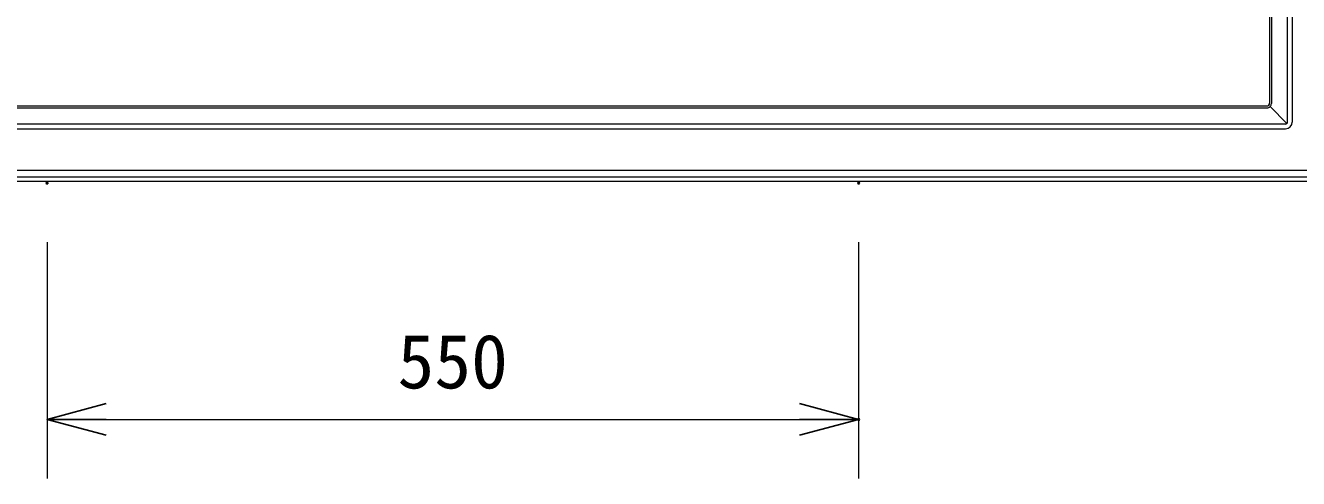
# Model space of a CAD drawing. Units: millimetres, scale not verified. Extents: x -62 to 63, y -56 to 57.
# Drawn here: x -22.51 to 20.62, y -14.29 to 1.05 of the extents above; entities that cross this region are included whole.
import ezdxf
from ezdxf.enums import TextEntityAlignment as Align

# ---------------------------------------------------------------- set-up
doc = ezdxf.new("R2010")
doc.units = ezdxf.units.MM
doc.header["$LTSCALE"] = 0.125
doc.header["$PDMODE"] = 32
doc.header["$PDSIZE"] = 0.0625
doc.layers.add('0-0_0', color=7, linetype='Continuous')
doc.layers.add('0-4_DEFPOINTS', color=7, linetype='Continuous')
doc.layers.add('0-5_GAIKEI', color=1, linetype='Continuous', lineweight=18)
doc.layers.add('0-6_SUNPO', color=7, linetype='Continuous', lineweight=18)
doc.styles.add('ＭＳ ゴシック', font='')
doc.styles.get('ＭＳ ゴシック').set_extended_font_data('MS Gothic')

# ---------------------------------------------------------------- blocks, each defined once
blk = doc.blocks.new('_OPEN30')
at = {"layer": '0-0_0'}
blk.add_line((0, 0), (-1, 0), dxfattribs=at)
blk.add_lwpolyline([(-1, 0.26795), (0, 0), (-1, -0.26795)], dxfattribs=at)
blk = doc.blocks.new('D7')
at = {"layer": '0-4_DEFPOINTS'}
for p in [(-13.7489, -4.0709), (13.7511, -4.0709), (13.7511, -12.0709)]:
    blk.add_point(p, dxfattribs=at)
at = {"layer": '0-6_SUNPO'}
for p, q in [((-13.7489, -6.0709), (-13.7489, -14.0709)), ((13.7511, -6.0709), (13.7511, -14.0709)), ((-11.7489, -12.0709), (11.7511, -12.0709))]:
    blk.add_line(p, q, dxfattribs=at)
at = {"layer": '0-6_SUNPO', "xscale": 2, "yscale": 2, "rotation": 180}
blk.add_blockref('_OPEN30', (-13.7489, -12.0709), dxfattribs=at)
at = {"layer": '0-6_SUNPO', "xscale": 2, "yscale": 2}
blk.add_blockref('_OPEN30', (13.7511, -12.0709), dxfattribs=at)
at = {"layer": '0-6_SUNPO', "style": 'ＭＳ ゴシック'}
blk.add_text('550', height=1.833, dxfattribs=at).set_placement((-1.8739, -11.5709), align=Align.BOTTOM_LEFT)

msp = doc.modelspace()

# ---------------------------------------------------------------- linework, layer by layer
at = {"layer": '0-5_GAIKEI'}
for p, q in [((20.254, -2.2168), (20.254, 29.9783)), ((20.4125, 29.985), (20.4125, -2.2235)), ((19.6435, 29.3415), (19.6435, -1.58)), ((19.7038, 29.3562), (19.7038, -1.5947)), ((-35.6022, -1.6792), (19.5443, -1.6792)), ((19.6619, -1.6976), (20.2331, -2.2688)), ((-35.6169, -1.7395), (19.559, -1.7395)), ((-36.2457, -2.4482), (20.1878, -2.4482)), ((20.1811, -2.2897), (-36.239, -2.2897)), ((-37.719, -3.857), (21.6611, -3.857)), ((21.8879, -4.0838), (-37.9458, -4.0838))]:
    msp.add_line(p, q, dxfattribs=at)
at = {"layer": '0-5_GAIKEI', "color": 7}
msp.add_line((-38.0792, -4.2192), (22.0213, -4.2192), dxfattribs=at)
at = {"layer": '0-5_GAIKEI'}
for centre, major_axis, ratio, start_param, end_param in [((19.5428, -1.5785), (-0.0718, 0.0718), 0.985257, 2.3636208, 3.9195645), ((19.5552, -1.5868), (-0.0866, 0.1272), 0.973581, 2.556185, 3.3150998), ((19.5511, -1.5909), (-0.1272, 0.0866), 0.973581, 2.9680855, 3.7270003), ((20.1812, -2.2149), (-0.074, -0.0127), 0.995515, 1.4006449, 2.1656164), ((20.1872, -2.2229), (-0.1595, 0.1595), 0.997265, 2.357564, 3.9256213), ((20.1792, -2.2169), (-0.0127, -0.074), 0.995515, 0.9759762, 1.7409478)]:
    msp.add_ellipse(centre, major_axis=major_axis, ratio=ratio, start_param=start_param, end_param=end_param, dxfattribs=at)

# ---------------------------------------------------------------- block references
at = {"layer": '0-6_SUNPO'}
msp.add_blockref('D7', (-8.0301, -0.2175), dxfattribs=at)

doc.saveas('drawing.dxf')
